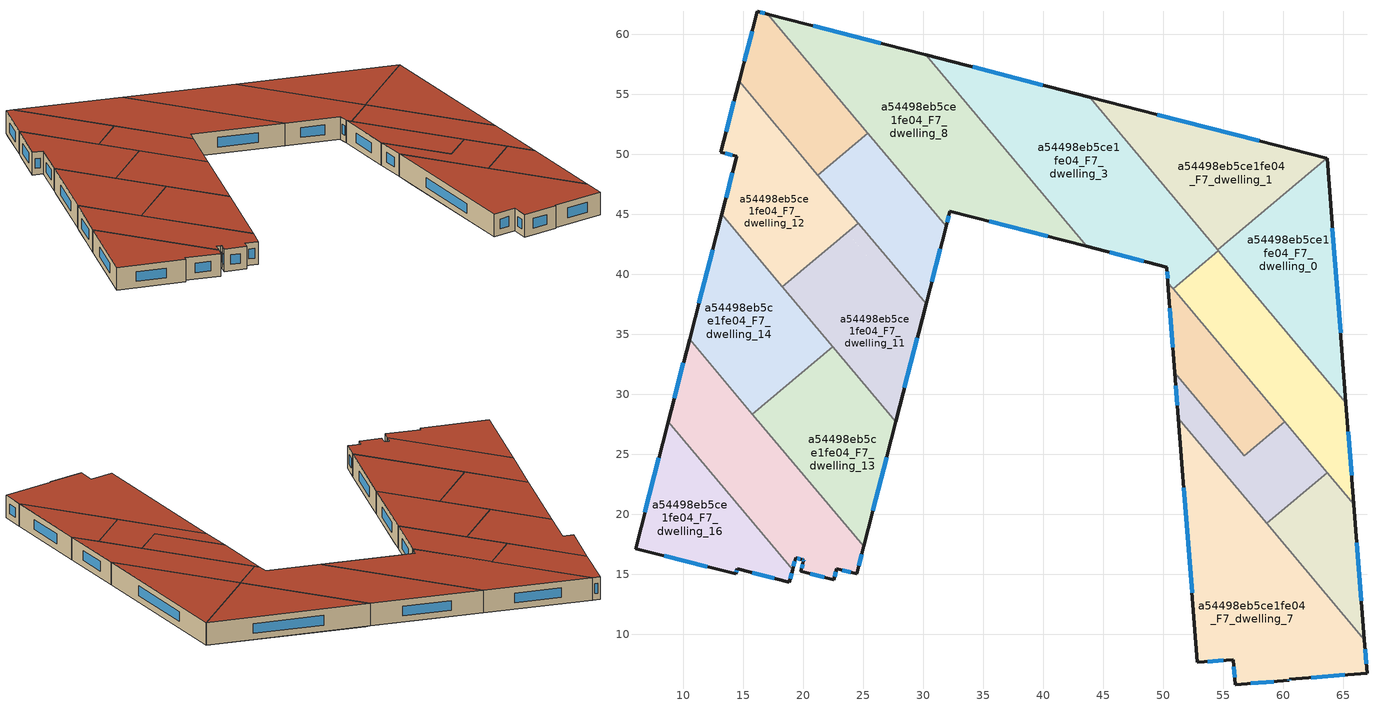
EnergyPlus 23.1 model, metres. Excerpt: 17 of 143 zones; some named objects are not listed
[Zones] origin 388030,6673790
a54498eb5ce1fe04_F7_dwelling_0
 floor to a54498eb5ce1fe04_F6_dwelling_2 (EU_floor_Construction): 54.79,42.25 65.17,29.88 65.22,29.31 54.54,42.04 z21
 floor adiabatic (EU_floor_Construction): 63.64,49.67 65.17,29.88 54.79,42.25 z21
 wall outside (EU_wall_Construction): 65.22,29.31 63.64,49.67 z21:24
 wall to a54498eb5ce1fe04_F7_dwelling_2 (EU_wall_Construction): 54.59,41.98 65.22,29.31 z21:24
 wall to a54498eb5ce1fe04_F7_dwelling_1 (EU_wall_Construction): 63.63,49.67 54.54,42.04 z21:24
 wall to a54498eb5ce1fe04_F7_dwelling_3 (EU_wall_Construction): 54.54,42.04 54.59,41.98 z21:24
 window (EU_Window_Construction): 64.77,35.13 64.09,43.85 z21.86:23.14
 roof outside (EU_roof_Construction): 65.22,29.31 63.64,49.67 54.54,42.04 z24
a54498eb5ce1fe04_F7_dwelling_1
 floor to a54498eb5ce1fe04_F6_dwelling_1 (EU_floor_Construction): 63.63,49.67 54.79,42.25 44.41,54.63 z21
 floor to a54498eb5ce1fe04_F6_dwelling_3 (EU_floor_Construction): 44.41,54.63 50.3,47.6 50.05,47.39 43.85,54.77 z21
 floor to a54498eb5ce1fe04_F6_dwelling_2 (EU_floor_Construction): 50.3,47.6 54.79,42.25 54.54,42.04 50.05,47.39 z21
 wall outside (EU_wall_Construction): 63.63,49.67 43.85,54.77 z21:24
 wall to a54498eb5ce1fe04_F7_dwelling_3 (EU_wall_Construction): 43.85,54.77 54.54,42.04 z21:24
 window (EU_Window_Construction): 57.98,51.13 49.5,53.31 z21.86:23.14
 roof outside (EU_roof_Construction): 63.63,49.67 43.85,54.77 54.54,42.04 z24
a54498eb5ce1fe04_F7_dwelling_10
 floor adiabatic (EU_floor_Construction): 15.98,61.27 24.54,51.07 21.21,48.27 14.65,56.09 z21
 floor to a54498eb5ce1fe04_F6_dwelling_9 (EU_floor_Construction): 17.05,61.68 25.37,51.76 24.54,51.07 15.98,61.27 16.15,61.91 z21
 wall outside (EU_wall_Construction): 17.05,61.68 16.15,61.91 14.65,56.09 z21:24
 wall to a54498eb5ce1fe04_F7_dwelling_9 (EU_wall_Construction): 21.21,48.27 25.37,51.76 z21:24
 wall to a54498eb5ce1fe04_F7_dwelling_12 (EU_wall_Construction): 14.65,56.09 21.21,48.27 z21:24
 wall to a54498eb5ce1fe04_F7_dwelling_8 (EU_wall_Construction): 25.37,51.76 17.05,61.68 z21:24
 window (EU_Window_Construction): 15.72,60.25 15.08,57.75 / 16.79,61.75 16.41,61.85 z21.86:23.14
 roof outside (EU_roof_Construction): 25.37,51.76 17.05,61.68 16.15,61.91 14.65,56.09 21.21,48.27 z24
a54498eb5ce1fe04_F7_dwelling_11
 floor to a54498eb5ce1fe04_F6_dwelling_10 (EU_floor_Construction): 24.56,44.27 30.22,37.53 29.85,36.09 23.64,43.49 z21
 floor to a54498eb5ce1fe04_F6_dwelling_13 (EU_floor_Construction): 23.64,43.49 24.21,42.81 18.83,38.3 18.26,38.98 z21
 floor adiabatic (EU_floor_Construction): 24.21,42.81 29.85,36.09 27.7,27.73 18.83,38.3 z21
 wall outside (EU_wall_Construction): 27.7,27.73 30.22,37.53 z21:24
 wall to a54498eb5ce1fe04_F7_dwelling_12 (EU_wall_Construction): 24.56,44.27 18.26,38.98 z21:24
 wall to a54498eb5ce1fe04_F7_dwelling_13 (EU_wall_Construction): 22.46,33.98 27.7,27.73 z21:24
 wall to a54498eb5ce1fe04_F7_dwelling_9 (EU_wall_Construction): 30.22,37.53 24.56,44.27 z21:24
 wall to a54498eb5ce1fe04_F7_dwelling_14 (EU_wall_Construction): 18.26,38.98 22.46,33.98 z21:24
 window (EU_Window_Construction): 28.42,30.53 29.5,34.73 z21.86:23.14
 roof outside (EU_roof_Construction): 27.7,27.73 30.22,37.53 24.56,44.27 18.26,38.98 z24
a54498eb5ce1fe04_F7_dwelling_12
 floor to a54498eb5ce1fe04_F6_dwelling_13 (EU_floor_Construction): 14.28,54.65 23.64,43.49 18.26,38.98 13.2,45.01 14.44,49.84 13.13,50.18 z21
 floor to a54498eb5ce1fe04_F6_dwelling_10 (EU_floor_Construction): 21.71,47.67 24.56,44.27 23.64,43.49 20.79,46.89 z21
 floor to a54498eb5ce1fe04_F6_dwelling_11 (EU_floor_Construction): 14.65,56.09 21.71,47.67 20.79,46.89 14.28,54.65 z21
 wall outside (EU_wall_Construction): 14.65,56.09 13.12,50.18 14.44,49.84 13.2,45.01 z21:24
 wall to a54498eb5ce1fe04_F7_dwelling_14 (EU_wall_Construction): 13.2,45.01 18.26,38.98 z21:24
 wall to a54498eb5ce1fe04_F7_dwelling_9 (EU_wall_Construction): 24.56,44.27 21.21,48.27 z21:24
 window (EU_Window_Construction): 14.09,48.46 13.55,46.39 / 13.5,50.08 14.07,49.94 / 14.21,54.4 13.56,51.87 z21.86:23.14
 roof outside (EU_roof_Construction): 24.56,44.27 14.65,56.09 13.12,50.18 14.44,49.84 13.2,45.01 18.26,38.98 z24
a54498eb5ce1fe04_F7_dwelling_13
 floor adiabatic (EU_floor_Construction): 22.05,32.96 27.4,26.58 25.01,17.32 16.09,27.96 z21
 floor to a54498eb5ce1fe04_F6_dwelling_15 (EU_floor_Construction): 21.71,33.35 22.05,32.96 16.09,27.96 15.76,28.36 z21
 floor to a54498eb5ce1fe04_F6_dwelling_12 (EU_floor_Construction): 22.46,33.98 27.7,27.73 27.4,26.58 21.71,33.35 z21
 wall outside (EU_wall_Construction): 25.01,17.32 27.7,27.73 z21:24
 wall to a54498eb5ce1fe04_F7_dwelling_14 (EU_wall_Construction): 22.46,33.98 15.76,28.36 z21:24
 wall to a54498eb5ce1fe04_F7_dwelling_15 (EU_wall_Construction): 15.76,28.36 25.01,17.32 z21:24
 window (EU_Window_Construction): 25.78,20.3 26.93,24.76 z21.86:23.14
 roof outside (EU_roof_Construction): 25.01,17.32 27.7,27.73 22.46,33.98 15.76,28.36 z24
a54498eb5ce1fe04_F7_dwelling_14
 floor to a54498eb5ce1fe04_F6_dwelling_15 (EU_floor_Construction): 12.9,43.86 21.71,33.35 15.76,28.36 10.51,34.6 z21
 floor to a54498eb5ce1fe04_F6_dwelling_13 (EU_floor_Construction): 13.2,45.01 18.83,38.3 18.09,37.67 12.9,43.86 z21
 floor to a54498eb5ce1fe04_F6_dwelling_12 (EU_floor_Construction): 18.83,38.3 22.46,33.98 21.71,33.35 18.09,37.67 z21
 wall outside (EU_wall_Construction): 13.2,45.01 10.51,34.6 z21:24
 wall to a54498eb5ce1fe04_F7_dwelling_15 (EU_wall_Construction): 10.51,34.6 15.75,28.36 z21:24
 window (EU_Window_Construction): 12.43,42.04 11.28,37.58 z21.86:23.14
 roof outside (EU_roof_Construction): 22.46,33.98 13.2,45.01 10.51,34.6 15.76,28.36 z24
a54498eb5ce1fe04_F7_dwelling_15
 floor to a54498eb5ce1fe04_F6_dwelling_16 (EU_floor_Construction): 10.36,34.02 24.86,16.74 24.43,15.05 22.77,15.48 22.53,14.55 19.79,15.26 20.01,16.09 20.03,16.19 19.9,16.22 19.38,16.35 9,28.73 z21
 floor to a54498eb5ce1fe04_F6_dwelling_14 (EU_floor_Construction): 16.09,27.96 25.01,17.32 24.86,16.74 15.72,27.64 z21
 floor to a54498eb5ce1fe04_F6_dwelling_17 (EU_floor_Construction): 9,28.73 19.38,16.35 19.35,16.36 19.1,15.38 8.74,27.73 z21
 floor to a54498eb5ce1fe04_F6_dwelling_15 (EU_floor_Construction): 10.51,34.6 16.09,27.96 15.72,27.64 10.36,34.02 z21
 wall outside (EU_wall_Construction): 19.1,15.38 19.35,16.36 19.9,16.22 20.03,16.19 20.01,16.09 19.79,15.26 22.53,14.55 22.77,15.48 24.43,15.05 25.01,17.32 / 10.51,34.6 8.74,27.73 z21:24
 wall to a54498eb5ce1fe04_F7_dwelling_16 (EU_wall_Construction): 8.74,27.73 19.1,15.38 z21:24
 window (EU_Window_Construction): 24.6,15.7 24.85,16.67 / 23.25,15.36 23.96,15.18 / 22.6,14.82 22.7,15.21 / 20.58,15.06 21.75,14.75 / 19.95,15.85 19.86,15.5 / 20.03,16.16 20.02,16.12 / 19.94,16.21 19.99,16.2 / 19.51,16.32 19.74,16.26 / 19.17,15.66 19.28,16.08 / 10.01,32.64 9.25,29.69 z21.86:23.14
 roof outside (EU_roof_Construction): 24.43,15.05 25.01,17.32 10.51,34.6 8.74,27.73 19.1,15.38 19.35,16.36 19.9,16.22 20.03,16.19 20.01,16.09 19.79,15.26 22.53,14.55 22.77,15.48 z24
a54498eb5ce1fe04_F7_dwelling_16
 floor adiabatic (EU_floor_Construction): 8.74,27.73 19.1,15.38 18.84,14.35 14.48,15.47 14.37,15.04 6.01,17.15 z21
 wall outside (EU_wall_Construction): 8.74,27.73 6.01,17.15 14.37,15.04 14.48,15.47 18.84,14.35 19.1,15.38 z21:24
 window (EU_Window_Construction): 8.4,16.54 11.98,15.64 / 7.96,24.71 6.79,20.17 / 18.91,14.64 19.03,15.09 / 15.72,15.15 17.59,14.67 / 14.4,15.16 14.45,15.35 z21.86:23.14
 roof outside (EU_roof_Construction): 18.84,14.35 19.1,15.38 8.74,27.73 6.01,17.15 14.37,15.04 14.48,15.47 z24
a54498eb5ce1fe04_F7_dwelling_2
 floor to a54498eb5ce1fe04_F6_dwelling_5 (EU_floor_Construction): 51.18,39.12 59.93,28.69 59.55,28.38 50.8,38.8 z21
 floor adiabatic (EU_floor_Construction): 54.59,41.98 65.22,29.31 65.87,20.84 59.55,28.38 59.93,28.69 51.18,39.12 z21
 wall outside (EU_wall_Construction): 65.87,20.84 65.22,29.31 z21:24
 wall to a54498eb5ce1fe04_F7_dwelling_3 (EU_wall_Construction): 54.59,41.98 50.8,38.8 z21:24
 wall to a54498eb5ce1fe04_F7_dwelling_5 (EU_wall_Construction): 50.8,38.8 60.1,27.72 z21:24
 wall to a54498eb5ce1fe04_F7_dwelling_4 (EU_wall_Construction): 63.67,23.47 65.87,20.84 z21:24
 wall to a54498eb5ce1fe04_F7_dwelling_6 (EU_wall_Construction): 60.1,27.72 63.67,23.47 z21:24
 window (EU_Window_Construction): 65.69,23.26 65.4,26.89 z21.86:23.14
 roof outside (EU_roof_Construction): 65.87,20.84 65.22,29.31 54.59,41.98 50.8,38.8 z24
a54498eb5ce1fe04_F7_dwelling_3
 floor to a54498eb5ce1fe04_F6_dwelling_3 (EU_floor_Construction): 43.85,54.77 50.05,47.39 43.91,42.24 43.61,42.32 36.81,50.43 38.94,53.71 36.44,56.68 z21
 floor to a54498eb5ce1fe04_F6_dwelling_2 (EU_floor_Construction): 50.05,47.39 54.59,41.98 51.18,39.12 50.32,40.15 50.28,40.6 43.92,42.24 z21
 floor to a54498eb5ce1fe04_F6_dwelling_9 (EU_floor_Construction): 36.44,56.68 38.94,53.71 36.81,50.43 30.22,58.29 z21
 floor to a54498eb5ce1fe04_F6_dwelling_5 (EU_floor_Construction): 50.32,40.15 51.18,39.12 50.8,38.8 50.38,39.31 z21
 wall outside (EU_wall_Construction): 43.61,42.32 50.28,40.6 50.38,39.31 / 43.85,54.77 30.22,58.29 z21:24
 wall to a54498eb5ce1fe04_F7_dwelling_8 (EU_wall_Construction): 30.22,58.29 43.61,42.32 z21:24
 wall to a54498eb5ce1fe04_F7_dwelling_5 (EU_wall_Construction): 50.38,39.31 50.8,38.81 z21:24
 window (EU_Window_Construction): 50.31,40.23 50.35,39.68 / 45.52,41.83 48.37,41.09 / 39.96,55.77 34.11,57.28 z21.86:23.14
 roof outside (EU_roof_Construction): 54.59,41.98 43.85,54.77 30.22,58.29 43.61,42.32 50.28,40.6 50.38,39.31 50.8,38.8 z24
a54498eb5ce1fe04_F7_dwelling_4
 floor to a54498eb5ce1fe04_F6_dwelling_6 (EU_floor_Construction): 60.87,21.12 66.36,14.57 66.75,9.55 58.62,19.24 z21
 floor adiabatic (EU_floor_Construction): 65.87,20.85 66.36,14.57 60.87,21.12 63.67,23.47 z21
 wall outside (EU_wall_Construction): 66.75,9.55 65.87,20.84 z21:24
 wall to a54498eb5ce1fe04_F7_dwelling_6 (EU_wall_Construction): 63.67,23.47 58.62,19.24 z21:24
 wall to a54498eb5ce1fe04_F7_dwelling_7 (EU_wall_Construction): 58.62,19.24 66.75,9.55 z21:24
 window (EU_Window_Construction): 66.5,12.78 66.12,17.62 z21.86:23.14
 roof outside (EU_roof_Construction): 66.75,9.55 65.87,20.84 63.67,23.47 58.62,19.24 z24
a54498eb5ce1fe04_F7_dwelling_5
 floor to a54498eb5ce1fe04_F6_dwelling_5 (EU_floor_Construction): 50.38,39.31 59.55,28.38 56.75,26.03 50.87,33.03 z21
 floor to a54498eb5ce1fe04_F6_dwelling_7 (EU_floor_Construction): 50.87,33.03 57.3,25.37 56.74,24.9 50.97,31.78 z21
 floor to a54498eb5ce1fe04_F6_dwelling_4 (EU_floor_Construction): 59.55,28.38 60.1,27.72 57.3,25.37 56.75,26.03 z21
 wall outside (EU_wall_Construction): 50.38,39.31 50.97,31.78 z21:24
 wall to a54498eb5ce1fe04_F7_dwelling_6 (EU_wall_Construction): 50.97,31.78 56.74,24.9 60.1,27.72 z21:24
 window (EU_Window_Construction): 50.55,37.16 50.8,33.93 z21.86:23.14
 roof outside (EU_roof_Construction): 60.1,27.72 50.38,39.31 50.97,31.78 56.74,24.9 z24
a54498eb5ce1fe04_F7_dwelling_6
 floor to a54498eb5ce1fe04_F6_dwelling_7 (EU_floor_Construction): 57.3,25.37 60.48,21.58 58.24,19.7 51.26,28.02 50.97,31.78 56.74,24.9 z21
 floor adiabatic (EU_floor_Construction): 60.1,27.72 63.67,23.47 60.87,21.12 57.3,25.37 z21
 floor to a54498eb5ce1fe04_F6_dwelling_6 (EU_floor_Construction): 60.48,21.58 60.87,21.12 58.62,19.24 58.24,19.7 z21
 wall outside (EU_wall_Construction): 50.97,31.78 51.26,28.02 z21:24
 wall to a54498eb5ce1fe04_F7_dwelling_7 (EU_wall_Construction): 51.26,28.02 58.62,19.24 z21:24
 window (EU_Window_Construction): 51.05,30.71 51.17,29.09 z21.86:23.14
 roof outside (EU_roof_Construction): 63.67,23.47 60.1,27.72 56.74,24.9 50.97,31.78 51.26,28.02 58.62,19.24 z24
a54498eb5ce1fe04_F7_dwelling_7
 floor to a54498eb5ce1fe04_F6_dwelling_6 (EU_floor_Construction): 58.24,19.7 66.75,9.55 66.91,7.46 57.3,18.91 z21
 floor to a54498eb5ce1fe04_F6_dwelling_8 (EU_floor_Construction): 51.42,25.92 66.91,7.46 66.97,6.76 60.47,6.25 60.48,6.16 55.99,5.81 55.83,7.9 52.84,7.67 z21
 floor to a54498eb5ce1fe04_F6_dwelling_7 (EU_floor_Construction): 51.26,28.02 58.24,19.7 57.3,18.91 51.42,25.92 z21
 wall outside (EU_wall_Construction): 51.26,28.02 52.84,7.67 55.83,7.9 55.99,5.81 60.48,6.16 60.47,6.25 66.97,6.76 66.75,9.55 z21:24
 window (EU_Window_Construction): 66.91,7.56 66.81,8.75 / 62.33,6.4 65.11,6.62 / 60.47,6.18 60.47,6.23 / 57.27,5.91 59.2,6.06 / 55.88,7.3 55.95,6.41 / 53.69,7.73 54.98,7.83 / 51.71,22.2 52.39,13.48 z21.86:23.14
 roof outside (EU_roof_Construction): 66.97,6.76 66.75,9.55 51.26,28.02 52.84,7.67 55.83,7.9 55.99,5.81 60.48,6.16 60.47,6.25 z24
a54498eb5ce1fe04_F7_dwelling_8
 floor to a54498eb5ce1fe04_F6_dwelling_9 (EU_floor_Construction): 30.22,58.29 36.81,50.43 33.27,44.99 32.22,45.26 31.89,43.99 17.05,61.68 z21
 floor to a54498eb5ce1fe04_F6_dwelling_3 (EU_floor_Construction): 36.81,50.43 43.61,42.32 33.27,44.99 z21
 wall outside (EU_wall_Construction): 31.89,43.99 32.22,45.26 43.61,42.32 / 30.22,58.29 17.05,61.68 z21:24
 wall to a54498eb5ce1fe04_F7_dwelling_9 (EU_wall_Construction): 25.37,51.76 31.89,43.99 z21:24
 window (EU_Window_Construction): 31.98,44.35 32.12,44.9 / 26.45,59.26 20.81,60.71 / 35.47,44.42 40.36,43.16 z21.86:23.14
 roof outside (EU_roof_Construction): 43.61,42.32 30.22,58.29 17.05,61.68 31.89,43.99 32.22,45.26 z24
a54498eb5ce1fe04_F7_dwelling_9
 floor to a54498eb5ce1fe04_F6_dwelling_10 (EU_floor_Construction): 25.05,50.47 31.56,42.71 30.22,37.53 21.71,47.67 z21
 floor to a54498eb5ce1fe04_F6_dwelling_9 (EU_floor_Construction): 25.37,51.76 31.89,43.99 31.56,42.71 24.54,51.07 z21
 floor to a54498eb5ce1fe04_F6_dwelling_11 (EU_floor_Construction): 24.54,51.07 25.05,50.47 21.71,47.67 21.21,48.27 z21
 wall outside (EU_wall_Construction): 30.22,37.53 31.89,43.99 z21:24
 window (EU_Window_Construction): 30.7,39.37 31.41,42.15 z21.86:23.14
 roof outside (EU_roof_Construction): 30.22,37.53 31.89,43.99 25.37,51.76 21.21,48.27 z24
[Building]
EU S2 Campaign: North Axis=0; Terrain=City; Solar Distribution=FullExterior
[Site:Location]
Helsinki-Vantaa.AP: Latitude=60.317; Longitude=24.963; Time Zone=2; Elevation=54.6
[SizingPeriod:WeatherFileDays]
AnnualSizingPeriod: Begin Month=1; Begin Day of Month=1; End Month=12; End Day of Month=31; Day of Week for Start Day=Monday; Use Weather File Daylight Saving Period=No; Use Weather File Rain and Snow Indicators=No
[MATERIAL]
EU_InternalMass_Material: Roughness=MediumRough; Thickness=0.1; Conductivity=1; Density=1800; Specific Heat=900; Thermal Absorptance=0.9; Solar Absorptance=0.7; Visible Absorptance=0.7
[MATERIAL:NOMASS] Roughness=MediumRough; Thermal Absorptance=0.9; Solar Absorptance=0.7; Visible Absorptance=0.7
Name | Thermal Resistance
EU_wall_NoMass | 5.91765
EU_roof_NoMass | 11.1778
EU_floor_NoMass | 6.2875
[WINDOWMATERIAL:SIMPLEGLAZINGSYSTEM]
EU_Window_SimpleGlazing: UFactor=0.994035; Solar Heat Gain Coefficient=0.7; Visible Transmittance=0.7
[CONSTRUCTION]
EU_wall_Construction: EU_wall_NoMass
EU_roof_Construction: EU_roof_NoMass
EU_floor_Construction: EU_floor_NoMass
EU_Window_Construction: EU_Window_SimpleGlazing
EU_InternalMass_Construction: EU_InternalMass_Material
[ZONE] Type=1; Multiplier=1; Ceiling Height=autocalculate; Floor Area=autocalculate; Part of Total Floor Area=Yes
Name | Volume
a54498eb5ce1fe04_F7_dwelling_0 | 296.008
a54498eb5ce1fe04_F7_dwelling_1 | 296.049
a54498eb5ce1fe04_F7_dwelling_10 | 197.013
a54498eb5ce1fe04_F7_dwelling_11 | 289.909
a54498eb5ce1fe04_F7_dwelling_12 | 289.889
a54498eb5ce1fe04_F7_dwelling_13; a54498eb5ce1fe04_F7_dwelling_14 | 296.035
a54498eb5ce1fe04_F7_dwelling_15 | 353.614
a54498eb5ce1fe04_F7_dwelling_16 | 238.499
a54498eb5ce1fe04_F7_dwelling_2 | 296.098
a54498eb5ce1fe04_F7_dwelling_3 | 499.358
a54498eb5ce1fe04_F7_dwelling_4 | 158.766
a54498eb5ce1fe04_F7_dwelling_5 | 158.756
a54498eb5ce1fe04_F7_dwelling_6 | 158.758
a54498eb5ce1fe04_F7_dwelling_7 | 513.353
a54498eb5ce1fe04_F7_dwelling_8 | 497.807
a54498eb5ce1fe04_F7_dwelling_9 | 197.01
[INTERNALMASS] Construction=EU_InternalMass_Construction
Name | Zone or ZoneList | Surface Area
a54498eb5ce1fe04_F7_dwelling_0_EU_InternalMass | a54498eb5ce1fe04_F7_dwelling_0 | 98.6737
a54498eb5ce1fe04_F7_dwelling_1_EU_InternalMass | a54498eb5ce1fe04_F7_dwelling_1 | 98.6867
a54498eb5ce1fe04_F7_dwelling_2_EU_InternalMass | a54498eb5ce1fe04_F7_dwelling_2 | 98.698
a54498eb5ce1fe04_F7_dwelling_3_EU_InternalMass | a54498eb5ce1fe04_F7_dwelling_3 | 166.44
a54498eb5ce1fe04_F7_dwelling_4_EU_InternalMass | a54498eb5ce1fe04_F7_dwelling_4 | 52.9224
a54498eb5ce1fe04_F7_dwelling_5_EU_InternalMass | a54498eb5ce1fe04_F7_dwelling_5 | 52.9184
a54498eb5ce1fe04_F7_dwelling_6_EU_InternalMass | a54498eb5ce1fe04_F7_dwelling_6 | 52.9194
a54498eb5ce1fe04_F7_dwelling_7_EU_InternalMass | a54498eb5ce1fe04_F7_dwelling_7 | 171.117
a54498eb5ce1fe04_F7_dwelling_8_EU_InternalMass | a54498eb5ce1fe04_F7_dwelling_8 | 165.952
a54498eb5ce1fe04_F7_dwelling_9_EU_InternalMass | a54498eb5ce1fe04_F7_dwelling_9 | 65.6707
a54498eb5ce1fe04_F7_dwelling_10_EU_InternalMass | a54498eb5ce1fe04_F7_dwelling_10 | 65.6711
a54498eb5ce1fe04_F7_dwelling_11_EU_InternalMass | a54498eb5ce1fe04_F7_dwelling_11 | 96.6331
a54498eb5ce1fe04_F7_dwelling_12_EU_InternalMass | a54498eb5ce1fe04_F7_dwelling_12 | 96.6288
a54498eb5ce1fe04_F7_dwelling_13_EU_InternalMass | a54498eb5ce1fe04_F7_dwelling_13 | 98.6809
a54498eb5ce1fe04_F7_dwelling_14_EU_InternalMass | a54498eb5ce1fe04_F7_dwelling_14 | 98.6823
a54498eb5ce1fe04_F7_dwelling_15_EU_InternalMass | a54498eb5ce1fe04_F7_dwelling_15 | 117.863
a54498eb5ce1fe04_F7_dwelling_16_EU_InternalMass | a54498eb5ce1fe04_F7_dwelling_16 | 79.5083
[OTHEREQUIPMENT] Fuel Type=Electricity; Design Level Calculation Method=Watts/Area; Power per Zone Floor Area=1; Fraction Latent=0; Fraction Radiant=0; Fraction Lost=0; Carbon Dioxide Generation Rate=0; EndUse Subcategory=EU_Step8_InternalGains
Name | Zone or ZoneList or Space or SpaceList | Schedule
EU_Step8_InternalGain_a54498eb5ce1fe04_F7_dwelling_0_f000 | a54498eb5ce1fe04_F7_dwelling_0 | EU_Step8_GainSchedule_a54498eb5ce1fe04_F7_dwelling_0_f000
EU_Step8_InternalGain_a54498eb5ce1fe04_F7_dwelling_1_f000 | a54498eb5ce1fe04_F7_dwelling_1 | EU_Step8_GainSchedule_a54498eb5ce1fe04_F7_dwelling_1_f000
EU_Step8_InternalGain_a54498eb5ce1fe04_F7_dwelling_2_f000 | a54498eb5ce1fe04_F7_dwelling_2 | EU_Step8_GainSchedule_a54498eb5ce1fe04_F7_dwelling_2_f000
EU_Step8_InternalGain_a54498eb5ce1fe04_F7_dwelling_3_f000 | a54498eb5ce1fe04_F7_dwelling_3 | EU_Step8_GainSchedule_a54498eb5ce1fe04_F7_dwelling_3_f000
EU_Step8_InternalGain_a54498eb5ce1fe04_F7_dwelling_4_f000 | a54498eb5ce1fe04_F7_dwelling_4 | EU_Step8_GainSchedule_a54498eb5ce1fe04_F7_dwelling_4_f000
EU_Step8_InternalGain_a54498eb5ce1fe04_F7_dwelling_5_f000 | a54498eb5ce1fe04_F7_dwelling_5 | EU_Step8_GainSchedule_a54498eb5ce1fe04_F7_dwelling_5_f000
EU_Step8_InternalGain_a54498eb5ce1fe04_F7_dwelling_6_f000 | a54498eb5ce1fe04_F7_dwelling_6 | EU_Step8_GainSchedule_a54498eb5ce1fe04_F7_dwelling_6_f000
EU_Step8_InternalGain_a54498eb5ce1fe04_F7_dwelling_7_f000 | a54498eb5ce1fe04_F7_dwelling_7 | EU_Step8_GainSchedule_a54498eb5ce1fe04_F7_dwelling_7_f000
EU_Step8_InternalGain_a54498eb5ce1fe04_F7_dwelling_8_f000 | a54498eb5ce1fe04_F7_dwelling_8 | EU_Step8_GainSchedule_a54498eb5ce1fe04_F7_dwelling_8_f000
EU_Step8_InternalGain_a54498eb5ce1fe04_F7_dwelling_9_f000 | a54498eb5ce1fe04_F7_dwelling_9 | EU_Step8_GainSchedule_a54498eb5ce1fe04_F7_dwelling_9_f000
EU_Step8_InternalGain_a54498eb5ce1fe04_F7_dwelling_10_f000 | a54498eb5ce1fe04_F7_dwelling_10 | EU_Step8_GainSchedule_a54498eb5ce1fe04_F7_dwelling_10_f000
EU_Step8_InternalGain_a54498eb5ce1fe04_F7_dwelling_11_f000 | a54498eb5ce1fe04_F7_dwelling_11 | EU_Step8_GainSchedule_a54498eb5ce1fe04_F7_dwelling_11_f000
EU_Step8_InternalGain_a54498eb5ce1fe04_F7_dwelling_12_f000 | a54498eb5ce1fe04_F7_dwelling_12 | EU_Step8_GainSchedule_a54498eb5ce1fe04_F7_dwelling_12_f000
EU_Step8_InternalGain_a54498eb5ce1fe04_F7_dwelling_13_f000 | a54498eb5ce1fe04_F7_dwelling_13 | EU_Step8_GainSchedule_a54498eb5ce1fe04_F7_dwelling_13_f000
EU_Step8_InternalGain_a54498eb5ce1fe04_F7_dwelling_14_f000 | a54498eb5ce1fe04_F7_dwelling_14 | EU_Step8_GainSchedule_a54498eb5ce1fe04_F7_dwelling_14_f000
EU_Step8_InternalGain_a54498eb5ce1fe04_F7_dwelling_15_f000 | a54498eb5ce1fe04_F7_dwelling_15 | EU_Step8_GainSchedule_a54498eb5ce1fe04_F7_dwelling_15_f000
EU_Step8_InternalGain_a54498eb5ce1fe04_F7_dwelling_16_f000 | a54498eb5ce1fe04_F7_dwelling_16 | EU_Step8_GainSchedule_a54498eb5ce1fe04_F7_dwelling_16_f000
[ZONEVENTILATION:DESIGNFLOWRATE] Schedule=EU_AlwaysOn; Design Flow Rate Calculation Method=AirChanges/Hour; Air Changes per Hour=0.596421; Ventilation Type=Natural; Fan Pressure Rise=0; Fan Total Efficiency=1; Constant Term Coefficient=1; Temperature Term Coefficient=0; Velocity Term Coefficient=0; Velocity Squared Term Coefficient=0; Minimum Indoor Temperature=-100; Maximum Indoor Temperature=100; Delta Temperature=-100; Minimum Outdoor Temperature=-100; Maximum Outdoor Temperature=100; Maximum Wind Speed=40
Name | Zone or ZoneList or Space or SpaceList
EU_ConstantAir_a54498eb5ce1fe04_F7_dwelling_0 | a54498eb5ce1fe04_F7_dwelling_0
EU_ConstantAir_a54498eb5ce1fe04_F7_dwelling_1 | a54498eb5ce1fe04_F7_dwelling_1
EU_ConstantAir_a54498eb5ce1fe04_F7_dwelling_2 | a54498eb5ce1fe04_F7_dwelling_2
EU_ConstantAir_a54498eb5ce1fe04_F7_dwelling_3 | a54498eb5ce1fe04_F7_dwelling_3
EU_ConstantAir_a54498eb5ce1fe04_F7_dwelling_4 | a54498eb5ce1fe04_F7_dwelling_4
EU_ConstantAir_a54498eb5ce1fe04_F7_dwelling_5 | a54498eb5ce1fe04_F7_dwelling_5
EU_ConstantAir_a54498eb5ce1fe04_F7_dwelling_6 | a54498eb5ce1fe04_F7_dwelling_6
EU_ConstantAir_a54498eb5ce1fe04_F7_dwelling_7 | a54498eb5ce1fe04_F7_dwelling_7
EU_ConstantAir_a54498eb5ce1fe04_F7_dwelling_8 | a54498eb5ce1fe04_F7_dwelling_8
EU_ConstantAir_a54498eb5ce1fe04_F7_dwelling_9 | a54498eb5ce1fe04_F7_dwelling_9
EU_ConstantAir_a54498eb5ce1fe04_F7_dwelling_10 | a54498eb5ce1fe04_F7_dwelling_10
EU_ConstantAir_a54498eb5ce1fe04_F7_dwelling_11 | a54498eb5ce1fe04_F7_dwelling_11
EU_ConstantAir_a54498eb5ce1fe04_F7_dwelling_12 | a54498eb5ce1fe04_F7_dwelling_12
EU_ConstantAir_a54498eb5ce1fe04_F7_dwelling_13 | a54498eb5ce1fe04_F7_dwelling_13
EU_ConstantAir_a54498eb5ce1fe04_F7_dwelling_14 | a54498eb5ce1fe04_F7_dwelling_14
EU_ConstantAir_a54498eb5ce1fe04_F7_dwelling_15 | a54498eb5ce1fe04_F7_dwelling_15
EU_ConstantAir_a54498eb5ce1fe04_F7_dwelling_16 | a54498eb5ce1fe04_F7_dwelling_16
[HVACTEMPLATE:ZONE:IDEALLOADSAIRSYSTEM] System Availability Schedule=EU_AlwaysOn; Maximum Heating Supply Air Temperature=50; Minimum Cooling Supply Air Temperature=13; Maximum Heating Supply Air Humidity Ratio=0.0156; Minimum Cooling Supply Air Humidity Ratio=0.0077; Heating Limit=NoLimit; Cooling Limit=NoLimit; Heating Availability Schedule=EU_AlwaysOn; Cooling Availability Schedule=EU_CoolingOff; Dehumidification Control Type=ConstantSensibleHeatRatio; Cooling Sensible Heat Ratio=0.7; Dehumidification Setpoint=60; Humidification Control Type=None; Humidification Setpoint=30; Outdoor Air Method=None; Outdoor Air Flow Rate per Person=0.00944; Outdoor Air Flow Rate per Zone Floor Area=0; Outdoor Air Flow Rate per Zone=0; Demand Controlled Ventilation Type=None; Outdoor Air Economizer Type=NoEconomizer; Heat Recovery Type=None; Sensible Heat Recovery Effectiveness=0.7; Latent Heat Recovery Effectiveness=0.65
Name | Template Thermostat
a54498eb5ce1fe04_F7_dwelling_0 | EU_HeatOnly_a54498eb5ce1fe04_F7_dwelling_0
a54498eb5ce1fe04_F7_dwelling_1 | EU_HeatOnly_a54498eb5ce1fe04_F7_dwelling_1
a54498eb5ce1fe04_F7_dwelling_2 | EU_HeatOnly_a54498eb5ce1fe04_F7_dwelling_2
a54498eb5ce1fe04_F7_dwelling_3 | EU_HeatOnly_a54498eb5ce1fe04_F7_dwelling_3
a54498eb5ce1fe04_F7_dwelling_4 | EU_HeatOnly_a54498eb5ce1fe04_F7_dwelling_4
a54498eb5ce1fe04_F7_dwelling_5 | EU_HeatOnly_a54498eb5ce1fe04_F7_dwelling_5
a54498eb5ce1fe04_F7_dwelling_6 | EU_HeatOnly_a54498eb5ce1fe04_F7_dwelling_6
a54498eb5ce1fe04_F7_dwelling_7 | EU_HeatOnly_a54498eb5ce1fe04_F7_dwelling_7
a54498eb5ce1fe04_F7_dwelling_8 | EU_HeatOnly_a54498eb5ce1fe04_F7_dwelling_8
a54498eb5ce1fe04_F7_dwelling_9 | EU_HeatOnly_a54498eb5ce1fe04_F7_dwelling_9
a54498eb5ce1fe04_F7_dwelling_10 | EU_HeatOnly_a54498eb5ce1fe04_F7_dwelling_10
a54498eb5ce1fe04_F7_dwelling_11 | EU_HeatOnly_a54498eb5ce1fe04_F7_dwelling_11
a54498eb5ce1fe04_F7_dwelling_12 | EU_HeatOnly_a54498eb5ce1fe04_F7_dwelling_12
a54498eb5ce1fe04_F7_dwelling_13 | EU_HeatOnly_a54498eb5ce1fe04_F7_dwelling_13
a54498eb5ce1fe04_F7_dwelling_14 | EU_HeatOnly_a54498eb5ce1fe04_F7_dwelling_14
a54498eb5ce1fe04_F7_dwelling_15 | EU_HeatOnly_a54498eb5ce1fe04_F7_dwelling_15
a54498eb5ce1fe04_F7_dwelling_16 | EU_HeatOnly_a54498eb5ce1fe04_F7_dwelling_16
[SIZING:ZONE] Zone Cooling Design Supply Air Temperature Input Method=SupplyAirTemperature; Zone Cooling Design Supply Air Temperature=13; Zone Heating Design Supply Air Temperature Input Method=SupplyAirTemperature; Zone Heating Design Supply Air Temperature=50; Zone Cooling Design Supply Air Humidity Ratio=0.008; Zone Heating Design Supply Air Humidity Ratio=0.008; Cooling Design Air Flow Method=DesignDay; Cooling Design Air Flow Rate=0; Cooling Minimum Air Flow per Zone Floor Area=0.000762; Cooling Minimum Air Flow=0; Cooling Minimum Air Flow Fraction=0.2; Heating Design Air Flow Method=DesignDay; Heating Design Air Flow Rate=0; Heating Maximum Air Flow per Zone Floor Area=0.002032; Heating Maximum Air Flow=0.141576; Heating Maximum Air Flow Fraction=0.3; Account for Dedicated Outdoor Air System=No; Dedicated Outdoor Air System Control Strategy=NeutralSupplyAir; Dedicated Outdoor Air Low Setpoint Temperature for Design=autosize; Dedicated Outdoor Air High Setpoint Temperature for Design=autosize; Zone Load Sizing Method=Sensible Load Only No Latent Load; Zone Latent Cooling Design Supply Air Humidity Ratio Input Method=HumidityRatioDifference; Zone Cooling Design Supply Air Humidity Ratio Difference=0.005; Zone Latent Heating Design Supply Air Humidity Ratio Input Method=HumidityRatioDifference; Zone Humidification Design Supply Air Humidity Ratio Difference=0.005
a54498eb5ce1fe04_F7_dwelling_0; a54498eb5ce1fe04_F7_dwelling_1; a54498eb5ce1fe04_F7_dwelling_2; a54498eb5ce1fe04_F7_dwelling_3; a54498eb5ce1fe04_F7_dwelling_4; a54498eb5ce1fe04_F7_dwelling_5; a54498eb5ce1fe04_F7_dwelling_6; a54498eb5ce1fe04_F7_dwelling_7; a54498eb5ce1fe04_F7_dwelling_8; a54498eb5ce1fe04_F7_dwelling_9; a54498eb5ce1fe04_F7_dwelling_10; a54498eb5ce1fe04_F7_dwelling_11; a54498eb5ce1fe04_F7_dwelling_12; a54498eb5ce1fe04_F7_dwelling_13; a54498eb5ce1fe04_F7_dwelling_14; a54498eb5ce1fe04_F7_dwelling_15; a54498eb5ce1fe04_F7_dwelling_16
[SCHEDULE:CONSTANT]
Name | Hourly Value
EU_AlwaysOn | 1
EU_CoolingOff | 0
[SCHEDULE:FILE] Column Number=1; Rows to Skip at Top=0; Number of Hours of Data=8760; Column Separator=Comma; Interpolate to Timestep=No; Minutes per Item=60; Adjust Schedule for Daylight Savings=Yes
Name | File
EU_Step8_GainSchedule_a54498eb5ce1fe04_F7_dwelling_0_f000 | ../../schedules/a54498eb5ce1fe04/a54498eb5ce1fe04_F7_dwelling_0_f000_gain.csv
EU_Step8_GainSchedule_a54498eb5ce1fe04_F7_dwelling_1_f000 | ../../schedules/a54498eb5ce1fe04/a54498eb5ce1fe04_F7_dwelling_1_f000_gain.csv
EU_Step8_GainSchedule_a54498eb5ce1fe04_F7_dwelling_2_f000 | ../../schedules/a54498eb5ce1fe04/a54498eb5ce1fe04_F7_dwelling_2_f000_gain.csv
EU_Step8_GainSchedule_a54498eb5ce1fe04_F7_dwelling_3_f000 | ../../schedules/a54498eb5ce1fe04/a54498eb5ce1fe04_F7_dwelling_3_f000_gain.csv
EU_Step8_GainSchedule_a54498eb5ce1fe04_F7_dwelling_4_f000 | ../../schedules/a54498eb5ce1fe04/a54498eb5ce1fe04_F7_dwelling_4_f000_gain.csv
EU_Step8_GainSchedule_a54498eb5ce1fe04_F7_dwelling_5_f000 | ../../schedules/a54498eb5ce1fe04/a54498eb5ce1fe04_F7_dwelling_5_f000_gain.csv
EU_Step8_GainSchedule_a54498eb5ce1fe04_F7_dwelling_6_f000 | ../../schedules/a54498eb5ce1fe04/a54498eb5ce1fe04_F7_dwelling_6_f000_gain.csv
EU_Step8_GainSchedule_a54498eb5ce1fe04_F7_dwelling_7_f000 | ../../schedules/a54498eb5ce1fe04/a54498eb5ce1fe04_F7_dwelling_7_f000_gain.csv
EU_Step8_GainSchedule_a54498eb5ce1fe04_F7_dwelling_8_f000 | ../../schedules/a54498eb5ce1fe04/a54498eb5ce1fe04_F7_dwelling_8_f000_gain.csv
EU_Step8_GainSchedule_a54498eb5ce1fe04_F7_dwelling_9_f000 | ../../schedules/a54498eb5ce1fe04/a54498eb5ce1fe04_F7_dwelling_9_f000_gain.csv
EU_Step8_GainSchedule_a54498eb5ce1fe04_F7_dwelling_10_f000 | ../../schedules/a54498eb5ce1fe04/a54498eb5ce1fe04_F7_dwelling_10_f000_gain.csv
EU_Step8_GainSchedule_a54498eb5ce1fe04_F7_dwelling_11_f000 | ../../schedules/a54498eb5ce1fe04/a54498eb5ce1fe04_F7_dwelling_11_f000_gain.csv
EU_Step8_GainSchedule_a54498eb5ce1fe04_F7_dwelling_12_f000 | ../../schedules/a54498eb5ce1fe04/a54498eb5ce1fe04_F7_dwelling_12_f000_gain.csv
EU_Step8_GainSchedule_a54498eb5ce1fe04_F7_dwelling_13_f000 | ../../schedules/a54498eb5ce1fe04/a54498eb5ce1fe04_F7_dwelling_13_f000_gain.csv
EU_Step8_GainSchedule_a54498eb5ce1fe04_F7_dwelling_14_f000 | ../../schedules/a54498eb5ce1fe04/a54498eb5ce1fe04_F7_dwelling_14_f000_gain.csv
EU_Step8_GainSchedule_a54498eb5ce1fe04_F7_dwelling_15_f000 | ../../schedules/a54498eb5ce1fe04/a54498eb5ce1fe04_F7_dwelling_15_f000_gain.csv
EU_Step8_GainSchedule_a54498eb5ce1fe04_F7_dwelling_16_f000 | ../../schedules/a54498eb5ce1fe04/a54498eb5ce1fe04_F7_dwelling_16_f000_gain.csv
